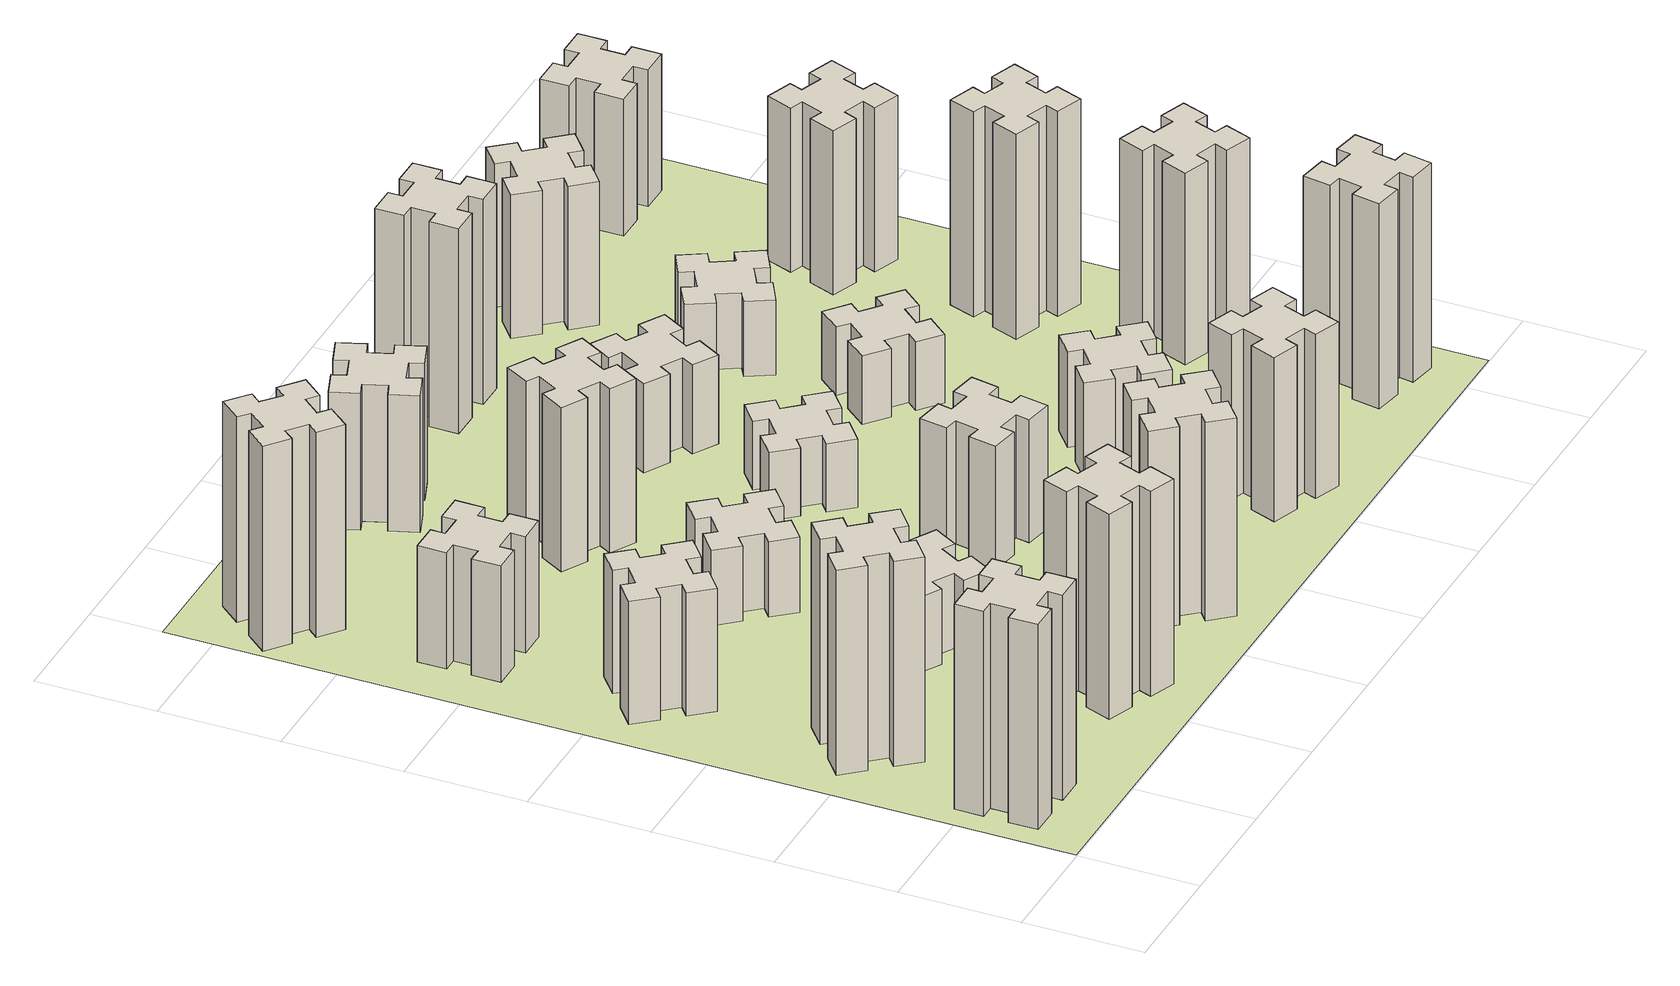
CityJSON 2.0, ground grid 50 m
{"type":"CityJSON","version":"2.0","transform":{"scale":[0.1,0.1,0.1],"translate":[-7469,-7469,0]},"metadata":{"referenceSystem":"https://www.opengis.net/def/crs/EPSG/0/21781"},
"CityObjects":{
"building1":{"type":"Building","attributes":{"class":"1000","function":"1000","usage":"1000","yearOfConstruction":2016,"roofType":"1000","measuredHeight":90,"storeysAboveGround":30,"storeysBelowGround":0},"geometry":[{"type":"Solid","lod":"1","boundaries":[[[[0,1,2,3,4,5,6,7,8,9,10,11,12,13,14,15,16,17,18,19]],[[17,16,20,21]],[[16,15,22,20]],[[15,14,23,22]],[[14,13,24,23]],[[13,12,25,24]],[[12,11,26,25]],[[11,10,27,26]],[[10,9,28,27]],[[9,8,29,28]],[[8,7,30,29]],[[7,6,31,30]],[[6,5,32,31]],[[5,4,33,32]],[[4,3,34,33]],[[3,2,35,34]],[[2,1,36,35]],[[1,0,37,36]],[[0,19,38,37]],[[19,18,39,38]],[[18,17,21,39]],[[24,25,26,27,28,29,30,31,32,33,34,35,36,37,38,39,21,20,22,23]]]]}]},
"building2":{"type":"Building","attributes":{"class":"1000","function":"1000","usage":"1000","yearOfConstruction":2016,"roofType":"1000","measuredHeight":90,"storeysAboveGround":30,"storeysBelowGround":0},"geometry":[{"type":"Solid","lod":"1","boundaries":[[[[40,41,42,43,44,45,46,47,48,49,50,51,52,53,54,55,56,57,58,59]],[[57,56,60,61]],[[56,55,62,60]],[[55,54,63,62]],[[54,53,64,63]],[[53,52,65,64]],[[52,51,66,65]],[[51,50,67,66]],[[50,49,68,67]],[[49,48,69,68]],[[48,47,70,69]],[[47,46,71,70]],[[46,45,72,71]],[[45,44,73,72]],[[44,43,74,73]],[[43,42,75,74]],[[42,41,76,75]],[[41,40,77,76]],[[40,59,78,77]],[[59,58,79,78]],[[58,57,61,79]],[[64,65,66,67,68,69,70,71,72,73,74,75,76,77,78,79,61,60,62,63]]]]}]},
"building3":{"type":"Building","attributes":{"class":"1000","function":"1000","usage":"1000","yearOfConstruction":2016,"roofType":"1000","measuredHeight":54,"storeysAboveGround":30,"storeysBelowGround":0},"geometry":[{"type":"Solid","lod":"1","boundaries":[[[[80,81,82,83,84,85,86,87,88,89,90,91,92,93,94,95,96,97,98,99]],[[97,96,100,101]],[[96,95,102,100]],[[95,94,103,102]],[[94,93,104,103]],[[93,92,105,104]],[[92,91,106,105]],[[91,90,107,106]],[[90,89,108,107]],[[89,88,109,108]],[[88,87,110,109]],[[87,86,111,110]],[[86,85,112,111]],[[85,84,113,112]],[[84,83,114,113]],[[83,82,115,114]],[[82,81,116,115]],[[81,80,117,116]],[[80,99,118,117]],[[99,98,119,118]],[[98,97,101,119]],[[104,105,106,107,108,109,110,111,112,113,114,115,116,117,118,119,101,100,102,103]]]]}]},
"building4":{"type":"Building","attributes":{"class":"1000","function":"1000","usage":"1000","yearOfConstruction":2016,"roofType":"1000","measuredHeight":51,"storeysAboveGround":30,"storeysBelowGround":0},"geometry":[{"type":"Solid","lod":"1","boundaries":[[[[120,121,122,123,124,125,126,127,128,129,130,131,132,133,134,135,136,137,138,139]],[[137,136,140,141]],[[136,135,142,140]],[[135,134,143,142]],[[134,133,144,143]],[[133,132,145,144]],[[132,131,146,145]],[[131,130,147,146]],[[130,129,148,147]],[[129,128,149,148]],[[128,127,150,149]],[[127,126,151,150]],[[126,125,152,151]],[[125,124,153,152]],[[124,123,154,153]],[[123,122,155,154]],[[122,121,156,155]],[[121,120,157,156]],[[120,139,158,157]],[[139,138,159,158]],[[138,137,141,159]],[[144,145,146,147,148,149,150,151,152,153,154,155,156,157,158,159,141,140,142,143]]]]}]},
"building5":{"type":"Building","attributes":{"class":"1000","function":"1000","usage":"1000","yearOfConstruction":2016,"roofType":"1000","measuredHeight":90,"storeysAboveGround":30,"storeysBelowGround":0},"geometry":[{"type":"Solid","lod":"1","boundaries":[[[[160,161,162,163,164,165,166,167,168,169,170,171,172,173,174,175,176,177,178,179]],[[177,176,180,181]],[[176,175,182,180]],[[175,174,183,182]],[[174,173,184,183]],[[173,172,185,184]],[[172,171,186,185]],[[171,170,187,186]],[[170,169,188,187]],[[169,168,189,188]],[[168,167,190,189]],[[167,166,191,190]],[[166,165,192,191]],[[165,164,193,192]],[[164,163,194,193]],[[163,162,195,194]],[[162,161,196,195]],[[161,160,197,196]],[[160,179,198,197]],[[179,178,199,198]],[[178,177,181,199]],[[184,185,186,187,188,189,190,191,192,193,194,195,196,197,198,199,181,180,182,183]]]]}]},
"building6":{"type":"Building","attributes":{"class":"1000","function":"1000","usage":"1000","yearOfConstruction":2016,"roofType":"1000","measuredHeight":90,"storeysAboveGround":30,"storeysBelowGround":0},"geometry":[{"type":"Solid","lod":"1","boundaries":[[[[200,201,202,203,204,205,206,207,208,209,210,211,212,213,214,215,216,217,218,219]],[[217,216,220,221]],[[216,215,222,220]],[[215,214,223,222]],[[214,213,224,223]],[[213,212,225,224]],[[212,211,226,225]],[[211,210,227,226]],[[210,209,228,227]],[[209,208,229,228]],[[208,207,230,229]],[[207,206,231,230]],[[206,205,232,231]],[[205,204,233,232]],[[204,203,234,233]],[[203,202,235,234]],[[202,201,236,235]],[[201,200,237,236]],[[200,219,238,237]],[[219,218,239,238]],[[218,217,221,239]],[[224,225,226,227,228,229,230,231,232,233,234,235,236,237,238,239,221,220,222,223]]]]}]},
"building7":{"type":"Building","attributes":{"class":"1000","function":"1000","usage":"1000","yearOfConstruction":2016,"roofType":"1000","measuredHeight":33,"storeysAboveGround":30,"storeysBelowGround":0},"geometry":[{"type":"Solid","lod":"1","boundaries":[[[[240,241,242,243,244,245,246,247,248,249,250,251,252,253,254,255,256,257,258,259]],[[257,256,260,261]],[[256,255,262,260]],[[255,254,263,262]],[[254,253,264,263]],[[253,252,265,264]],[[252,251,266,265]],[[251,250,267,266]],[[250,249,268,267]],[[249,248,269,268]],[[248,247,270,269]],[[247,246,271,270]],[[246,245,272,271]],[[245,244,273,272]],[[244,243,274,273]],[[243,242,275,274]],[[242,241,276,275]],[[241,240,277,276]],[[240,259,278,277]],[[259,258,279,278]],[[258,257,261,279]],[[264,265,266,267,268,269,270,271,272,273,274,275,276,277,278,279,261,260,262,263]]]]}]},
"building8":{"type":"Building","attributes":{"class":"1000","function":"1000","usage":"1000","yearOfConstruction":2016,"roofType":"1000","measuredHeight":33,"storeysAboveGround":30,"storeysBelowGround":0},"geometry":[{"type":"Solid","lod":"1","boundaries":[[[[280,281,282,283,284,285,286,287,288,289,290,291,292,293,294,295,296,297,298,299]],[[297,296,300,301]],[[296,295,302,300]],[[295,294,303,302]],[[294,293,304,303]],[[293,292,305,304]],[[292,291,306,305]],[[291,290,307,306]],[[290,289,308,307]],[[289,288,309,308]],[[288,287,310,309]],[[287,286,311,310]],[[286,285,312,311]],[[285,284,313,312]],[[284,283,314,313]],[[283,282,315,314]],[[282,281,316,315]],[[281,280,317,316]],[[280,299,318,317]],[[299,298,319,318]],[[298,297,301,319]],[[304,305,306,307,308,309,310,311,312,313,314,315,316,317,318,319,301,300,302,303]]]]}]},
"building9":{"type":"Building","attributes":{"class":"1000","function":"1000","usage":"1000","yearOfConstruction":2016,"roofType":"1000","measuredHeight":87,"storeysAboveGround":30,"storeysBelowGround":0},"geometry":[{"type":"Solid","lod":"1","boundaries":[[[[320,321,322,323,324,325,326,327,328,329,330,331,332,333,334,335,336,337,338,339]],[[337,336,340,341]],[[336,335,342,340]],[[335,334,343,342]],[[334,333,344,343]],[[333,332,345,344]],[[332,331,346,345]],[[331,330,347,346]],[[330,329,348,347]],[[329,328,349,348]],[[328,327,350,349]],[[327,326,351,350]],[[326,325,352,351]],[[325,324,353,352]],[[324,323,354,353]],[[323,322,355,354]],[[322,321,356,355]],[[321,320,357,356]],[[320,339,358,357]],[[339,338,359,358]],[[338,337,341,359]],[[344,345,346,347,348,349,350,351,352,353,354,355,356,357,358,359,341,340,342,343]]]]}]},
"building10":{"type":"Building","attributes":{"class":"1000","function":"1000","usage":"1000","yearOfConstruction":2016,"roofType":"1000","measuredHeight":72,"storeysAboveGround":30,"storeysBelowGround":0},"geometry":[{"type":"Solid","lod":"1","boundaries":[[[[360,361,362,363,364,365,366,367,368,369,370,371,372,373,374,375,376,377,378,379]],[[377,376,380,381]],[[376,375,382,380]],[[375,374,383,382]],[[374,373,384,383]],[[373,372,385,384]],[[372,371,386,385]],[[371,370,387,386]],[[370,369,388,387]],[[369,368,389,388]],[[368,367,390,389]],[[367,366,391,390]],[[366,365,392,391]],[[365,364,393,392]],[[364,363,394,393]],[[363,362,395,394]],[[362,361,396,395]],[[361,360,397,396]],[[360,379,398,397]],[[379,378,399,398]],[[378,377,381,399]],[[384,385,386,387,388,389,390,391,392,393,394,395,396,397,398,399,381,380,382,383]]]]}]},
"building11":{"type":"Building","attributes":{"class":"1000","function":"1000","usage":"1000","yearOfConstruction":2016,"roofType":"1000","measuredHeight":60,"storeysAboveGround":30,"storeysBelowGround":0},"geometry":[{"type":"Solid","lod":"1","boundaries":[[[[400,401,402,403,404,405,406,407,408,409,410,411,412,413,414,415,416,417,418,419]],[[417,416,420,421]],[[416,415,422,420]],[[415,414,423,422]],[[414,413,424,423]],[[413,412,425,424]],[[412,411,426,425]],[[411,410,427,426]],[[410,409,428,427]],[[409,408,429,428]],[[408,407,430,429]],[[407,406,431,430]],[[406,405,432,431]],[[405,404,433,432]],[[404,403,434,433]],[[403,402,435,434]],[[402,401,436,435]],[[401,400,437,436]],[[400,419,438,437]],[[419,418,439,438]],[[418,417,421,439]],[[424,425,426,427,428,429,430,431,432,433,434,435,436,437,438,439,421,420,422,423]]]]}]},
"building12":{"type":"Building","attributes":{"class":"1000","function":"1000","usage":"1000","yearOfConstruction":2016,"roofType":"1000","measuredHeight":54,"storeysAboveGround":30,"storeysBelowGround":0},"geometry":[{"type":"Solid","lod":"1","boundaries":[[[[440,441,442,443,444,445,446,447,448,449,450,451,452,453,454,455,456,457,458,459]],[[457,456,460,461]],[[456,455,462,460]],[[455,454,463,462]],[[454,453,464,463]],[[453,452,465,464]],[[452,451,466,465]],[[451,450,467,466]],[[450,449,468,467]],[[449,448,469,468]],[[448,447,470,469]],[[447,446,471,470]],[[446,445,472,471]],[[445,444,473,472]],[[444,443,474,473]],[[443,442,475,474]],[[442,441,476,475]],[[441,440,477,476]],[[440,459,478,477]],[[459,458,479,478]],[[458,457,461,479]],[[464,465,466,467,468,469,470,471,472,473,474,475,476,477,478,479,461,460,462,463]]]]}]},
"building13":{"type":"Building","attributes":{"class":"1000","function":"1000","usage":"1000","yearOfConstruction":2016,"roofType":"1000","measuredHeight":30,"storeysAboveGround":30,"storeysBelowGround":0},"geometry":[{"type":"Solid","lod":"1","boundaries":[[[[480,481,482,483,484,485,486,487,488,489,490,491,492,493,494,495,496,497,498,499]],[[497,496,500,501]],[[496,495,502,500]],[[495,494,503,502]],[[494,493,504,503]],[[493,492,505,504]],[[492,491,506,505]],[[491,490,507,506]],[[490,489,508,507]],[[489,488,509,508]],[[488,487,510,509]],[[487,486,511,510]],[[486,485,512,511]],[[485,484,513,512]],[[484,483,514,513]],[[483,482,515,514]],[[482,481,516,515]],[[481,480,517,516]],[[480,499,518,517]],[[499,498,519,518]],[[498,497,501,519]],[[504,505,506,507,508,509,510,511,512,513,514,515,516,517,518,519,501,500,502,503]]]]}]},
"building14":{"type":"Building","attributes":{"class":"1000","function":"1000","usage":"1000","yearOfConstruction":2016,"roofType":"1000","measuredHeight":72,"storeysAboveGround":30,"storeysBelowGround":0},"geometry":[{"type":"Solid","lod":"1","boundaries":[[[[520,521,522,523,524,525,526,527,528,529,530,531,532,533,534,535,536,537,538,539]],[[537,536,540,541]],[[536,535,542,540]],[[535,534,543,542]],[[534,533,544,543]],[[533,532,545,544]],[[532,531,546,545]],[[531,530,547,546]],[[530,529,548,547]],[[529,528,549,548]],[[528,527,550,549]],[[527,526,551,550]],[[526,525,552,551]],[[525,524,553,552]],[[524,523,554,553]],[[523,522,555,554]],[[522,521,556,555]],[[521,520,557,556]],[[520,539,558,557]],[[539,538,559,558]],[[538,537,541,559]],[[544,545,546,547,548,549,550,551,552,553,554,555,556,557,558,559,541,540,542,543]]]]}]},
"building15":{"type":"Building","attributes":{"class":"1000","function":"1000","usage":"1000","yearOfConstruction":2016,"roofType":"1000","measuredHeight":39,"storeysAboveGround":30,"storeysBelowGround":0},"geometry":[{"type":"Solid","lod":"1","boundaries":[[[[560,561,562,563,564,565,566,567,568,569,570,571,572,573,574,575,576,577,578,579]],[[577,576,580,581]],[[576,575,582,580]],[[575,574,583,582]],[[574,573,584,583]],[[573,572,585,584]],[[572,571,586,585]],[[571,570,587,586]],[[570,569,588,587]],[[569,568,589,588]],[[568,567,590,589]],[[567,566,591,590]],[[566,565,592,591]],[[565,564,593,592]],[[564,563,594,593]],[[563,562,595,594]],[[562,561,596,595]],[[561,560,597,596]],[[560,579,598,597]],[[579,578,599,598]],[[578,577,581,599]],[[584,585,586,587,588,589,590,591,592,593,594,595,596,597,598,599,581,580,582,583]]]]}]},
"building16":{"type":"Building","attributes":{"class":"1000","function":"1000","usage":"1000","yearOfConstruction":2016,"roofType":"1000","measuredHeight":90,"storeysAboveGround":30,"storeysBelowGround":0},"geometry":[{"type":"Solid","lod":"1","boundaries":[[[[600,601,602,603,604,605,606,607,608,609,610,611,612,613,614,615,616,617,618,619]],[[617,616,620,621]],[[616,615,622,620]],[[615,614,623,622]],[[614,613,624,623]],[[613,612,625,624]],[[612,611,626,625]],[[611,610,627,626]],[[610,609,628,627]],[[609,608,629,628]],[[608,607,630,629]],[[607,606,631,630]],[[606,605,632,631]],[[605,604,633,632]],[[604,603,634,633]],[[603,602,635,634]],[[602,601,636,635]],[[601,600,637,636]],[[600,619,638,637]],[[619,618,639,638]],[[618,617,621,639]],[[624,625,626,627,628,629,630,631,632,633,634,635,636,637,638,639,621,620,622,623]]]]}]},
"building17":{"type":"Building","attributes":{"class":"1000","function":"1000","usage":"1000","yearOfConstruction":2016,"roofType":"1000","measuredHeight":42,"storeysAboveGround":30,"storeysBelowGround":0},"geometry":[{"type":"Solid","lod":"1","boundaries":[[[[640,641,642,643,644,645,646,647,648,649,650,651,652,653,654,655,656,657,658,659]],[[657,656,660,661]],[[656,655,662,660]],[[655,654,663,662]],[[654,653,664,663]],[[653,652,665,664]],[[652,651,666,665]],[[651,650,667,666]],[[650,649,668,667]],[[649,648,669,668]],[[648,647,670,669]],[[647,646,671,670]],[[646,645,672,671]],[[645,644,673,672]],[[644,643,674,673]],[[643,642,675,674]],[[642,641,676,675]],[[641,640,677,676]],[[640,659,678,677]],[[659,658,679,678]],[[658,657,661,679]],[[664,665,666,667,668,669,670,671,672,673,674,675,676,677,678,679,661,660,662,663]]]]}]},
"building18":{"type":"Building","attributes":{"class":"1000","function":"1000","usage":"1000","yearOfConstruction":2016,"roofType":"1000","measuredHeight":30,"storeysAboveGround":30,"storeysBelowGround":0},"geometry":[{"type":"Solid","lod":"1","boundaries":[[[[680,681,682,683,684,685,686,687,688,689,690,691,692,693,694,695,696,697,698,699]],[[697,696,700,701]],[[696,695,702,700]],[[695,694,703,702]],[[694,693,704,703]],[[693,692,705,704]],[[692,691,706,705]],[[691,690,707,706]],[[690,689,708,707]],[[689,688,709,708]],[[688,687,710,709]],[[687,686,711,710]],[[686,685,712,711]],[[685,684,713,712]],[[684,683,714,713]],[[683,682,715,714]],[[682,681,716,715]],[[681,680,717,716]],[[680,699,718,717]],[[699,698,719,718]],[[698,697,701,719]],[[704,705,706,707,708,709,710,711,712,713,714,715,716,717,718,719,701,700,702,703]]]]}]},
"building19":{"type":"Building","attributes":{"class":"1000","function":"1000","usage":"1000","yearOfConstruction":2016,"roofType":"1000","measuredHeight":33,"storeysAboveGround":30,"storeysBelowGround":0},"geometry":[{"type":"Solid","lod":"1","boundaries":[[[[720,721,722,723,724,725,726,727,728,729,730,731,732,733,734,735,736,737,738,739]],[[737,736,740,741]],[[736,735,742,740]],[[735,734,743,742]],[[734,733,744,743]],[[733,732,745,744]],[[732,731,746,745]],[[731,730,747,746]],[[730,729,748,747]],[[729,728,749,748]],[[728,727,750,749]],[[727,726,751,750]],[[726,725,752,751]],[[725,724,753,752]],[[724,723,754,753]],[[723,722,755,754]],[[722,721,756,755]],[[721,720,757,756]],[[720,739,758,757]],[[739,738,759,758]],[[738,737,741,759]],[[744,745,746,747,748,749,750,751,752,753,754,755,756,757,758,759,741,740,742,743]]]]}]},
"building20":{"type":"Building","attributes":{"class":"1000","function":"1000","usage":"1000","yearOfConstruction":2016,"roofType":"1000","measuredHeight":90,"storeysAboveGround":30,"storeysBelowGround":0},"geometry":[{"type":"Solid","lod":"1","boundaries":[[[[760,761,762,763,764,765,766,767,768,769,770,771,772,773,774,775,776,777,778,779]],[[777,776,780,781]],[[776,775,782,780]],[[775,774,783,782]],[[774,773,784,783]],[[773,772,785,784]],[[772,771,786,785]],[[771,770,787,786]],[[770,769,788,787]],[[769,768,789,788]],[[768,767,790,789]],[[767,766,791,790]],[[766,765,792,791]],[[765,764,793,792]],[[764,763,794,793]],[[763,762,795,794]],[[762,761,796,795]],[[761,760,797,796]],[[760,779,798,797]],[[779,778,799,798]],[[778,777,781,799]],[[784,785,786,787,788,789,790,791,792,793,794,795,796,797,798,799,781,780,782,783]]]]}]},
"building21":{"type":"Building","attributes":{"class":"1000","function":"1000","usage":"1000","yearOfConstruction":2016,"roofType":"1000","measuredHeight":63,"storeysAboveGround":30,"storeysBelowGround":0},"geometry":[{"type":"Solid","lod":"1","boundaries":[[[[800,801,802,803,804,805,806,807,808,809,810,811,812,813,814,815,816,817,818,819]],[[817,816,820,821]],[[816,815,822,820]],[[815,814,823,822]],[[814,813,824,823]],[[813,812,825,824]],[[812,811,826,825]],[[811,810,827,826]],[[810,809,828,827]],[[809,808,829,828]],[[808,807,830,829]],[[807,806,831,830]],[[806,805,832,831]],[[805,804,833,832]],[[804,803,834,833]],[[803,802,835,834]],[[802,801,836,835]],[[801,800,837,836]],[[800,819,838,837]],[[819,818,839,838]],[[818,817,821,839]],[[824,825,826,827,828,829,830,831,832,833,834,835,836,837,838,839,821,820,822,823]]]]}]},
"building22":{"type":"Building","attributes":{"class":"1000","function":"1000","usage":"1000","yearOfConstruction":2016,"roofType":"1000","measuredHeight":84,"storeysAboveGround":30,"storeysBelowGround":0},"geometry":[{"type":"Solid","lod":"1","boundaries":[[[[840,841,842,843,844,845,846,847,848,849,850,851,852,853,854,855,856,857,858,859]],[[857,856,860,861]],[[856,855,862,860]],[[855,854,863,862]],[[854,853,864,863]],[[853,852,865,864]],[[852,851,866,865]],[[851,850,867,866]],[[850,849,868,867]],[[849,848,869,868]],[[848,847,870,869]],[[847,846,871,870]],[[846,845,872,871]],[[845,844,873,872]],[[844,843,874,873]],[[843,842,875,874]],[[842,841,876,875]],[[841,840,877,876]],[[840,859,878,877]],[[859,858,879,878]],[[858,857,861,879]],[[864,865,866,867,868,869,870,871,872,873,874,875,876,877,878,879,861,860,862,863]]]]}]},
"building23":{"type":"Building","attributes":{"class":"1000","function":"1000","usage":"1000","yearOfConstruction":2016,"roofType":"1000","measuredHeight":90,"storeysAboveGround":30,"storeysBelowGround":0},"geometry":[{"type":"Solid","lod":"1","boundaries":[[[[880,881,882,883,884,885,886,887,888,889,890,891,892,893,894,895,896,897,898,899]],[[897,896,900,901]],[[896,895,902,900]],[[895,894,903,902]],[[894,893,904,903]],[[893,892,905,904]],[[892,891,906,905]],[[891,890,907,906]],[[890,889,908,907]],[[889,888,909,908]],[[888,887,910,909]],[[887,886,911,910]],[[886,885,912,911]],[[885,884,913,912]],[[884,883,914,913]],[[883,882,915,914]],[[882,881,916,915]],[[881,880,917,916]],[[880,899,918,917]],[[899,898,919,918]],[[898,897,901,919]],[[904,905,906,907,908,909,910,911,912,913,914,915,916,917,918,919,901,900,902,903]]]]}]},
"building24":{"type":"Building","attributes":{"class":"1000","function":"1000","usage":"1000","yearOfConstruction":2016,"roofType":"1000","measuredHeight":72,"storeysAboveGround":30,"storeysBelowGround":0},"geometry":[{"type":"Solid","lod":"1","boundaries":[[[[920,921,922,923,924,925,926,927,928,929,930,931,932,933,934,935,936,937,938,939]],[[937,936,940,941]],[[936,935,942,940]],[[935,934,943,942]],[[934,933,944,943]],[[933,932,945,944]],[[932,931,946,945]],[[931,930,947,946]],[[930,929,948,947]],[[929,928,949,948]],[[928,927,950,949]],[[927,926,951,950]],[[926,925,952,951]],[[925,924,953,952]],[[924,923,954,953]],[[923,922,955,954]],[[922,921,956,955]],[[921,920,957,956]],[[920,939,958,957]],[[939,938,959,958]],[[938,937,941,959]],[[944,945,946,947,948,949,950,951,952,953,954,955,956,957,958,959,941,940,942,943]]]]}]},
"building25":{"type":"Building","attributes":{"class":"1000","function":"1000","usage":"1000","yearOfConstruction":2016,"roofType":"1000","measuredHeight":60,"storeysAboveGround":30,"storeysBelowGround":0},"geometry":[{"type":"Solid","lod":"1","boundaries":[[[[960,961,962,963,964,965,966,967,968,969,970,971,972,973,974,975,976,977,978,979]],[[977,976,980,981]],[[976,975,982,980]],[[975,974,983,982]],[[974,973,984,983]],[[973,972,985,984]],[[972,971,986,985]],[[971,970,987,986]],[[970,969,988,987]],[[969,968,989,988]],[[968,967,990,989]],[[967,966,991,990]],[[966,965,992,991]],[[965,964,993,992]],[[964,963,994,993]],[[963,962,995,994]],[[962,961,996,995]],[[961,960,997,996]],[[960,979,998,997]],[[979,978,999,998]],[[978,977,981,999]],[[984,985,986,987,988,989,990,991,992,993,994,995,996,997,998,999,981,980,982,983]]]]}]},
"landuse1":{"type":"LandUse","attributes":{"name":"plot1","function":"1010"},"geometry":[{"type":"MultiSurface","lod":"1","boundaries":[[[1000,1001,1002,1003]]]}]}
},
"vertices":[
[165,425,0],[165,325,0],[105,325,0],[105,205,0],[225,205,0],[225,265,0],[325,265,0],[325,205,0],[445,205,0],[445,325,0],[385,325,0],[385,425,0],[445,425,0],[445,545,0],[325,545,0],[325,485,0],[225,485,0],[225,545,0],[105,545,0],[105,425,0],[225,485,900],[225,545,900],[325,485,900],[325,545,900],[445,545,900],[445,425,900],[385,425,900],[385,325,900],[445,325,900],[445,205,900],[325,205,900],[325,265,900],[225,265,900],[225,205,900],[105,205,900],[105,325,900],[165,325,900],[165,425,900],[105,425,900],[105,545,900],
[492,1048,0],[427,1124,0],[473,1163,0],[396,1255,0],[304,1178,0],[343,1132,0],[266,1067,0],[228,1113,0],[136,1036,0],[213,944,0],[259,983,0],[323,906,0],[277,868,0],[354,776,0],[446,853,0],[408,899,0],[484,963,0],[523,917,0],[615,994,0],[538,1086,0],[484,963,900],[523,917,900],[408,899,900],[446,853,900],[354,776,900],[277,868,900],[323,906,900],[259,983,900],[213,944,900],[136,1036,900],[228,1113,900],[266,1067,900],[343,1132,900],[304,1178,900],[396,1255,900],[473,1163,900],[427,1124,900],[492,1048,900],[538,1086,900],[615,994,900],
[492,1888,0],[427,1964,0],[473,2003,0],[396,2095,0],[304,2018,0],[343,1972,0],[266,1907,0],[228,1953,0],[136,1876,0],[213,1784,0],[259,1823,0],[323,1746,0],[277,1708,0],[354,1616,0],[446,1693,0],[408,1739,0],[484,1803,0],[523,1757,0],[615,1834,0],[538,1926,0],[484,1803,540],[523,1757,540],[408,1739,540],[446,1693,540],[354,1616,540],[277,1708,540],[323,1746,540],[259,1823,540],[213,1784,540],[136,1876,540],[228,1953,540],[266,1907,540],[343,1972,540],[304,2018,540],[396,2095,540],[473,2003,540],[427,1964,540],[492,1888,540],[538,1926,540],[615,1834,540],
[485,2545,0],[485,2645,0],[545,2645,0],[545,2765,0],[425,2765,0],[425,2705,0],[325,2705,0],[325,2765,0],[205,2765,0],[205,2645,0],[265,2645,0],[265,2545,0],[205,2545,0],[205,2425,0],[325,2425,0],[325,2485,0],[425,2485,0],[425,2425,0],[545,2425,0],[545,2545,0],[425,2485,510],[425,2425,510],[325,2485,510],[325,2425,510],[205,2425,510],[205,2545,510],[265,2545,510],[265,2645,510],[205,2645,510],[205,2765,510],[325,2765,510],[325,2705,510],[425,2705,510],[425,2765,510],[545,2765,510],[545,2645,510],[485,2645,510],[485,2545,510],[545,2545,510],[545,2425,510],
[1029,460,0],[995,366,0],[939,387,0],[897,274,0],[1010,233,0],[1031,289,0],[1125,255,0],[1104,199,0],[1217,157,0],[1258,270,0],[1202,291,0],[1236,385,0],[1292,364,0],[1333,477,0],[1220,518,0],[1200,462,0],[1106,496,0],[1127,552,0],[1014,593,0],[973,480,0],[1106,496,900],[1127,552,900],[1200,462,900],[1220,518,900],[1333,477,900],[1292,364,900],[1236,385,900],[1202,291,900],[1258,270,900],[1217,157,900],[1104,199,900],[1125,255,900],[1031,289,900],[1010,233,900],[897,274,900],[939,387,900],[995,366,900],[1029,460,900],[973,480,900],[1014,593,900],
[384,3387,0],[308,3452,0],[346,3498,0],[254,3575,0],[177,3483,0],[223,3444,0],[159,3368,0],[113,3406,0],[36,3314,0],[128,3237,0],[166,3283,0],[243,3219,0],[204,3173,0],[296,3096,0],[373,3188,0],[327,3226,0],[392,3303,0],[438,3264,0],[515,3356,0],[423,3433,0],[392,3303,900],[438,3264,900],[327,3226,900],[373,3188,900],[296,3096,900],[204,3173,900],[243,3219,900],[166,3283,900],[128,3237,900],[36,3314,900],[113,3406,900],[159,3368,900],[223,3444,900],[177,3483,900],[254,3575,900],[346,3498,900],[308,3452,900],[384,3387,900],[423,3433,900],[515,3356,900],
[1186,1017,0],[1236,1104,0],[1288,1074,0],[1348,1178,0],[1244,1238,0],[1214,1186,0],[1127,1236,0],[1157,1288,0],[1053,1348,0],[993,1244,0],[1045,1214,0],[995,1127,0],[943,1157,0],[883,1053,0],[987,993,0],[1017,1045,0],[1104,995,0],[1074,943,0],[1178,883,0],[1238,987,0],[1104,995,330],[1074,943,330],[1017,1045,330],[987,993,330],[883,1053,330],[943,1157,330],[995,1127,330],[1045,1214,330],[993,1244,330],[1053,1348,330],[1157,1288,330],[1127,1236,330],[1214,1186,330],[1244,1238,330],[1348,1178,330],[1288,1074,330],[1236,1104,330],[1186,1017,330],[1238,987,330],[1178,883,330],
[1083,1972,0],[1006,1907,0],[968,1953,0],[876,1876,0],[953,1784,0],[999,1823,0],[1063,1746,0],[1017,1708,0],[1094,1616,0],[1186,1693,0],[1148,1739,0],[1224,1803,0],[1263,1757,0],[1355,1834,0],[1278,1926,0],[1232,1888,0],[1167,1964,0],[1213,2003,0],[1136,2095,0],[1044,2018,0],[1167,1964,330],[1213,2003,330],[1232,1888,330],[1278,1926,330],[1355,1834,330],[1263,1757,330],[1224,1803,330],[1148,1739,330],[1186,1693,330],[1094,1616,330],[1017,1708,330],[1063,1746,330],[999,1823,330],[953,1784,330],[876,1876,330],[968,1953,330],[1006,1907,330],[1083,1972,330],[1044,2018,330],[1136,2095,330],
[1639,343,0],[1703,266,0],[1657,228,0],[1734,136,0],[1826,213,0],[1788,259,0],[1864,323,0],[1903,277,0],[1995,354,0],[1918,446,0],[1872,408,0],[1807,484,0],[1853,523,0],[1776,615,0],[1684,538,0],[1723,492,0],[1646,427,0],[1608,473,0],[1516,396,0],[1593,304,0],[1646,427,870],[1608,473,870],[1723,492,870],[1684,538,870],[1776,615,870],[1853,523,870],[1807,484,870],[1872,408,870],[1918,446,870],[1995,354,870],[1903,277,870],[1864,323,870],[1788,259,870],[1826,213,870],[1734,136,870],[1657,228,870],[1703,266,870],[1639,343,870],[1593,304,870],[1516,396,870],
[1314,2666,0],[1227,2716,0],[1257,2768,0],[1153,2828,0],[1093,2724,0],[1145,2694,0],[1095,2607,0],[1043,2637,0],[983,2533,0],[1087,2473,0],[1117,2525,0],[1204,2475,0],[1174,2423,0],[1278,2363,0],[1338,2467,0],[1286,2497,0],[1336,2584,0],[1388,2554,0],[1448,2658,0],[1344,2718,0],[1336,2584,720],[1388,2554,720],[1286,2497,720],[1338,2467,720],[1278,2363,720],[1174,2423,720],[1204,2475,720],[1117,2525,720],[1087,2473,720],[983,2533,720],[1043,2637,720],[1095,2607,720],[1145,2694,720],[1093,2724,720],[1153,2828,720],[1257,2768,720],[1227,2716,720],[1314,2666,720],[1344,2718,720],[1448,2658,720],
[1125,3456,0],[1031,3422,0],[1010,3478,0],[897,3437,0],[939,3324,0],[995,3345,0],[1029,3251,0],[973,3230,0],[1014,3117,0],[1127,3159,0],[1106,3215,0],[1200,3249,0],[1220,3193,0],[1333,3234,0],[1292,3347,0],[1236,3326,0],[1202,3420,0],[1258,3440,0],[1217,3553,0],[1104,3512,0],[1202,3420,600],[1258,3440,600],[1236,3326,600],[1292,3347,600],[1333,3234,600],[1220,3193,600],[1200,3249,600],[1106,3215,600],[1127,3159,600],[1014,3117,600],[973,3230,600],[1029,3251,600],[995,3345,600],[939,3324,600],[897,3437,600],[1010,3478,600],[1031,3422,600],[1125,3456,600],[1104,3512,600],[1217,3553,600],
[1955,1147,0],[1972,1245,0],[2031,1235,0],[2052,1353,0],[1934,1374,0],[1924,1315,0],[1825,1332,0],[1836,1391,0],[1717,1412,0],[1697,1294,0],[1756,1284,0],[1738,1185,0],[1679,1196,0],[1658,1077,0],[1777,1057,0],[1787,1116,0],[1885,1098,0],[1875,1039,0],[1993,1018,0],[2014,1137,0],[1885,1098,540],[1875,1039,540],[1787,1116,540],[1777,1057,540],[1658,1077,540],[1679,1196,540],[1738,1185,540],[1756,1284,540],[1697,1294,540],[1717,1412,540],[1836,1391,540],[1825,1332,540],[1924,1315,540],[1934,1374,540],[2052,1353,540],[2031,1235,540],[1972,1245,540],[1955,1147,540],[2014,1137,540],[1993,1018,540],
[1972,1988,0],[1907,2064,0],[1953,2103,0],[1876,2195,0],[1784,2118,0],[1823,2072,0],[1746,2007,0],[1708,2053,0],[1616,1976,0],[1693,1884,0],[1739,1923,0],[1803,1846,0],[1757,1808,0],[1834,1716,0],[1926,1793,0],[1888,1839,0],[1964,1903,0],[2003,1857,0],[2095,1934,0],[2018,2026,0],[1964,1903,300],[2003,1857,300],[1888,1839,300],[1926,1793,300],[1834,1716,300],[1757,1808,300],[1803,1846,300],[1739,1923,300],[1693,1884,300],[1616,1976,300],[1708,2053,300],[1746,2007,300],[1823,2072,300],[1784,2118,300],[1876,2195,300],[1953,2103,300],[1907,2064,300],[1972,1988,300],[2018,2026,300],[2095,1934,300],
[2511,289,0],[2605,255,0],[2584,199,0],[2697,157,0],[2738,270,0],[2682,291,0],[2716,385,0],[2772,364,0],[2813,477,0],[2700,518,0],[2680,462,0],[2586,496,0],[2607,552,0],[2494,593,0],[2453,480,0],[2509,460,0],[2475,366,0],[2419,387,0],[2377,274,0],[2490,233,0],[2475,366,720],[2419,387,720],[2509,460,720],[2453,480,720],[2494,593,720],[2607,552,720],[2586,496,720],[2680,462,720],[2700,518,720],[2813,477,720],[2772,364,720],[2716,385,720],[2682,291,720],[2738,270,720],[2697,157,720],[2584,199,720],[2605,255,720],[2511,289,720],[2490,233,720],[2377,274,720],
[2026,2497,0],[2076,2584,0],[2128,2554,0],[2188,2658,0],[2084,2718,0],[2054,2666,0],[1967,2716,0],[1997,2768,0],[1893,2828,0],[1833,2724,0],[1885,2694,0],[1835,2607,0],[1783,2637,0],[1723,2533,0],[1827,2473,0],[1857,2525,0],[1944,2475,0],[1914,2423,0],[2018,2363,0],[2078,2467,0],[1944,2475,390],[1914,2423,390],[1857,2525,390],[1827,2473,390],[1723,2533,390],[1783,2637,390],[1835,2607,390],[1885,2694,390],[1833,2724,390],[1893,2828,390],[1997,2768,390],[1967,2716,390],[2054,2666,390],[2084,2718,390],[2188,2658,390],[2128,2554,390],[2076,2584,390],[2026,2497,390],[2078,2467,390],[2018,2363,390],
[1965,3385,0],[1965,3485,0],[2025,3485,0],[2025,3605,0],[1905,3605,0],[1905,3545,0],[1805,3545,0],[1805,3605,0],[1685,3605,0],[1685,3485,0],[1745,3485,0],[1745,3385,0],[1685,3385,0],[1685,3265,0],[1805,3265,0],[1805,3325,0],[1905,3325,0],[1905,3265,0],[2025,3265,0],[2025,3385,0],[1905,3325,900],[1905,3265,900],[1805,3325,900],[1805,3265,900],[1685,3265,900],[1685,3385,900],[1745,3385,900],[1745,3485,900],[1685,3485,900],[1685,3605,900],[1805,3605,900],[1805,3545,900],[1905,3545,900],[1905,3605,900],[2025,3605,900],[2025,3485,900],[1965,3485,900],[1965,3385,900],[2025,3385,900],[2025,3265,900],
[2563,1132,0],[2486,1067,0],[2448,1113,0],[2356,1036,0],[2433,944,0],[2479,983,0],[2543,906,0],[2497,868,0],[2574,776,0],[2666,853,0],[2628,899,0],[2704,963,0],[2743,917,0],[2835,994,0],[2758,1086,0],[2712,1048,0],[2647,1124,0],[2693,1163,0],[2616,1255,0],[2524,1178,0],[2647,1124,420],[2693,1163,420],[2712,1048,420],[2758,1086,420],[2835,994,420],[2743,917,420],[2704,963,420],[2628,899,420],[2666,853,420],[2574,776,420],[2497,868,420],[2543,906,420],[2479,983,420],[2433,944,420],[2356,1036,420],[2448,1113,420],[2486,1067,420],[2563,1132,420],[2524,1178,420],[2616,1255,420],
[2704,2007,0],[2628,2072,0],[2666,2118,0],[2574,2195,0],[2497,2103,0],[2543,2064,0],[2479,1988,0],[2433,2026,0],[2356,1934,0],[2448,1857,0],[2486,1903,0],[2563,1839,0],[2524,1793,0],[2616,1716,0],[2693,1808,0],[2647,1846,0],[2712,1923,0],[2758,1884,0],[2835,1976,0],[2743,2053,0],[2712,1923,300],[2758,1884,300],[2647,1846,300],[2693,1808,300],[2616,1716,300],[2524,1793,300],[2563,1839,300],[2486,1903,300],[2448,1857,300],[2356,1934,300],[2433,2026,300],[2479,1988,300],[2543,2064,300],[2497,2103,300],[2574,2195,300],[2666,2118,300],[2628,2072,300],[2704,2007,300],[2743,2053,300],[2835,1976,300],
[2475,2584,0],[2525,2497,0],[2473,2467,0],[2533,2363,0],[2637,2423,0],[2607,2475,0],[2694,2525,0],[2724,2473,0],[2828,2533,0],[2768,2637,0],[2716,2607,0],[2666,2694,0],[2718,2724,0],[2658,2828,0],[2554,2768,0],[2584,2716,0],[2497,2666,0],[2467,2718,0],[2363,2658,0],[2423,2554,0],[2497,2666,330],[2467,2718,330],[2584,2716,330],[2554,2768,330],[2658,2828,330],[2718,2724,330],[2666,2694,330],[2716,2607,330],[2768,2637,330],[2828,2533,330],[2724,2473,330],[2694,2525,330],[2607,2475,330],[2637,2423,330],[2533,2363,330],[2473,2467,330],[2525,2497,330],[2475,2584,330],[2423,2554,330],[2363,2658,330],
[3504,475,0],[3405,492,0],[3416,551,0],[3297,572,0],[3277,454,0],[3336,444,0],[3318,345,0],[3259,356,0],[3238,237,0],[3357,217,0],[3367,276,0],[3465,258,0],[3455,199,0],[3573,178,0],[3594,297,0],[3535,307,0],[3552,405,0],[3611,395,0],[3632,513,0],[3514,534,0],[3552,405,900],[3611,395,900],[3535,307,900],[3594,297,900],[3573,178,900],[3455,199,900],[3465,258,900],[3367,276,900],[3357,217,900],[3238,237,900],[3259,356,900],[3318,345,900],[3336,444,900],[3277,454,900],[3297,572,900],[3416,551,900],[3405,492,900],[3504,475,900],[3514,534,900],[3632,513,900],
[2712,3368,0],[2647,3444,0],[2693,3483,0],[2616,3575,0],[2524,3498,0],[2563,3452,0],[2486,3387,0],[2448,3433,0],[2356,3356,0],[2433,3264,0],[2479,3303,0],[2543,3226,0],[2497,3188,0],[2574,3096,0],[2666,3173,0],[2628,3219,0],[2704,3283,0],[2743,3237,0],[2835,3314,0],[2758,3406,0],[2704,3283,630],[2743,3237,630],[2628,3219,630],[2666,3173,630],[2574,3096,630],[2497,3188,630],[2543,3226,630],[2479,3303,630],[2433,3264,630],[2356,3356,630],[2448,3433,630],[2486,3387,630],[2563,3452,630],[2524,3498,630],[2616,3575,630],[2693,3483,630],[2647,3444,630],[2712,3368,630],[2758,3406,630],[2835,3314,630],
[3351,1029,0],[3445,995,0],[3424,939,0],[3537,897,0],[3578,1010,0],[3522,1031,0],[3556,1125,0],[3612,1104,0],[3653,1217,0],[3540,1258,0],[3520,1202,0],[3426,1236,0],[3447,1292,0],[3334,1333,0],[3293,1220,0],[3349,1200,0],[3315,1106,0],[3259,1127,0],[3217,1014,0],[3330,973,0],[3315,1106,840],[3259,1127,840],[3349,1200,840],[3293,1220,840],[3334,1333,840],[3447,1292,840],[3426,1236,840],[3520,1202,840],[3540,1258,840],[3653,1217,840],[3612,1104,840],[3556,1125,840],[3522,1031,840],[3578,1010,840],[3537,897,840],[3424,939,840],[3445,995,840],[3351,1029,840],[3330,973,840],[3217,1014,840],
[3420,1842,0],[3326,1876,0],[3347,1932,0],[3234,1973,0],[3193,1860,0],[3249,1840,0],[3215,1746,0],[3159,1767,0],[3117,1654,0],[3230,1613,0],[3251,1669,0],[3345,1635,0],[3324,1579,0],[3437,1537,0],[3478,1650,0],[3422,1671,0],[3456,1765,0],[3512,1744,0],[3553,1857,0],[3440,1898,0],[3456,1765,900],[3512,1744,900],[3422,1671,900],[3478,1650,900],[3437,1537,900],[3324,1579,900],[3345,1635,900],[3251,1669,900],[3230,1613,900],[3117,1654,900],[3159,1767,900],[3215,1746,900],[3249,1840,900],[3193,1860,900],[3234,1973,900],[3347,1932,900],[3326,1876,900],[3420,1842,900],[3440,1898,900],[3553,1857,900],
[3420,2582,0],[3326,2616,0],[3347,2672,0],[3234,2713,0],[3193,2600,0],[3249,2580,0],[3215,2486,0],[3159,2507,0],[3117,2394,0],[3230,2353,0],[3251,2409,0],[3345,2375,0],[3324,2319,0],[3437,2277,0],[3478,2390,0],[3422,2411,0],[3456,2505,0],[3512,2484,0],[3553,2597,0],[3440,2638,0],[3456,2505,720],[3512,2484,720],[3422,2411,720],[3478,2390,720],[3437,2277,720],[3324,2319,720],[3345,2375,720],[3251,2409,720],[3230,2353,720],[3117,2394,720],[3159,2507,720],[3215,2486,720],[3249,2580,720],[3193,2600,720],[3234,2713,720],[3347,2672,720],[3326,2616,720],[3420,2582,720],[3440,2638,720],[3553,2597,720],
[3285,3325,0],[3385,3325,0],[3385,3265,0],[3505,3265,0],[3505,3385,0],[3445,3385,0],[3445,3485,0],[3505,3485,0],[3505,3605,0],[3385,3605,0],[3385,3545,0],[3285,3545,0],[3285,3605,0],[3165,3605,0],[3165,3485,0],[3225,3485,0],[3225,3385,0],[3165,3385,0],[3165,3265,0],[3285,3265,0],[3225,3385,600],[3165,3385,600],[3225,3485,600],[3165,3485,600],[3165,3605,600],[3285,3605,600],[3285,3545,600],[3385,3545,600],[3385,3605,600],[3505,3605,600],[3505,3485,600],[3445,3485,600],[3445,3385,600],[3505,3385,600],[3505,3265,600],[3385,3265,600],[3385,3325,600],[3285,3325,600],[3285,3265,600],[3165,3265,600],
[5,3705,0],[3705,3705,0],[3705,5,0],[5,5,0]
]}
